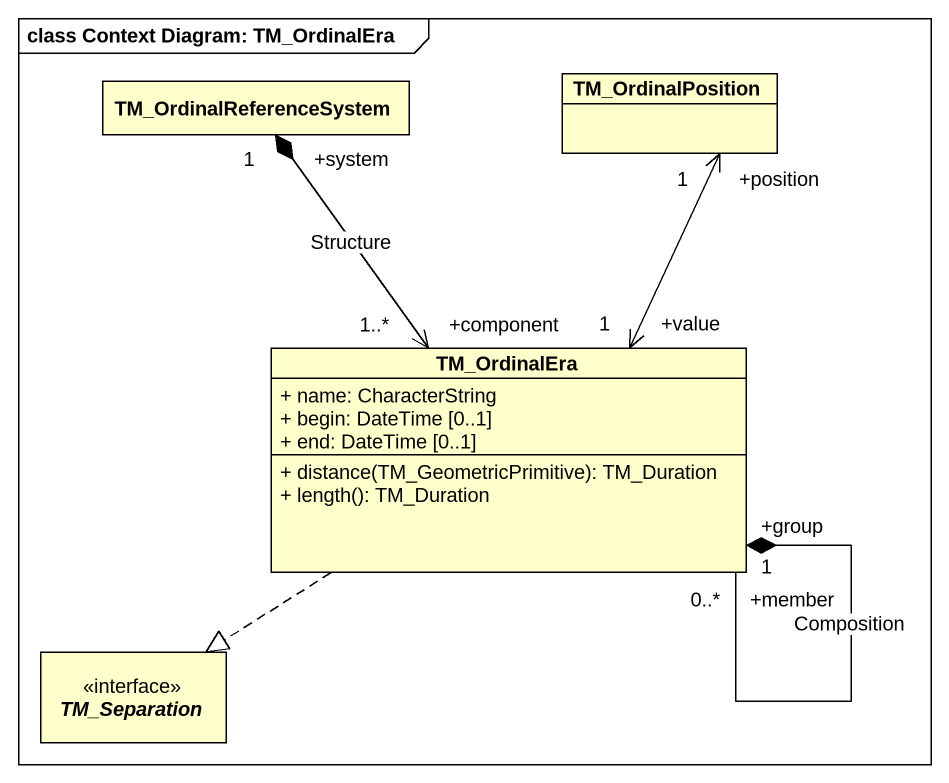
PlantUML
@startuml
mainframe class Context Diagram: TM_OrdinalEra
hide circle
hide empty members
skinparam classAttributeIconSize 0
class TM_OrdinalReferenceSystem
class TM_OrdinalPosition
class TM_OrdinalEra {
  + name: CharacterString
  + begin: DateTime [0..1]
  + end: DateTime [0..1]
  + distance(TM_GeometricPrimitive): TM_Duration
  + length(): TM_Duration
}
interface TM_Separation
TM_OrdinalPosition "+position\n1" <--> "+value\n1" TM_OrdinalEra
TM_OrdinalEra "+component\n1..*" <-up-* "+system\n1" TM_OrdinalReferenceSystem : Structure
TM_OrdinalEra "+member\n0..*" --* "+group\n1" TM_OrdinalEra : Composition
TM_OrdinalEra ..|> TM_Separation
@enduml
